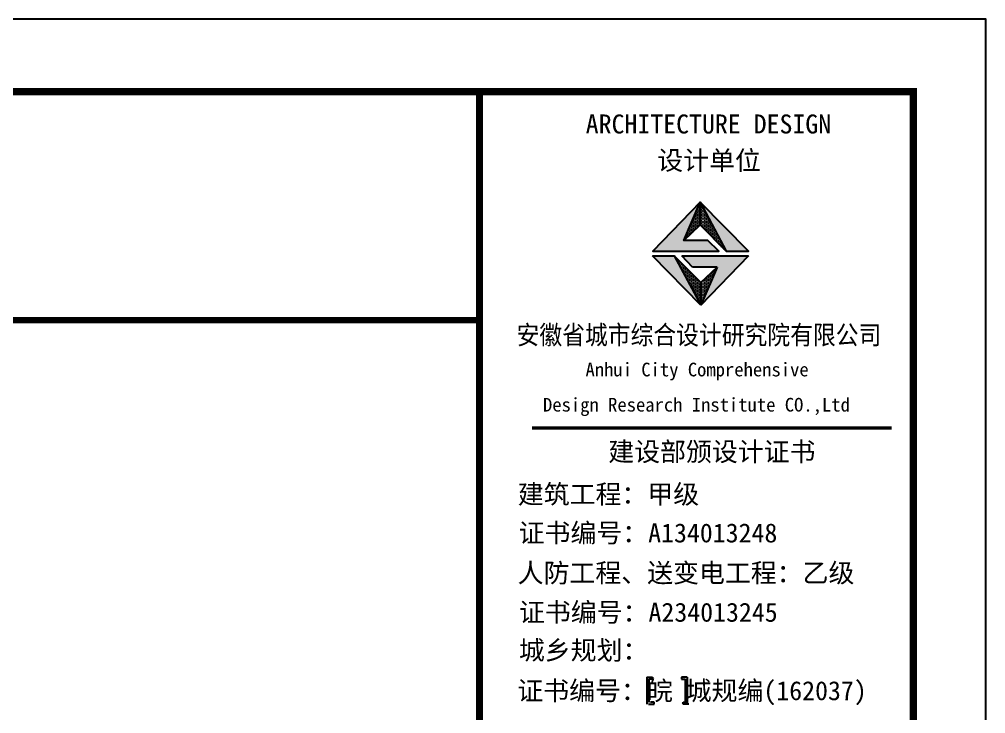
# Model space of a CAD drawing. Extents: x 19118 to 566552, y -1188739 to 92943.
# Drawn here: x 148533 to 161912, y -42243 to -32633 of the extents above; entities that cross this region are included whole.
import ezdxf

# ---------------------------------------------------------------- set-up
doc = ezdxf.new("R2010")
doc.units = 0
doc.header["$LTSCALE"] = 1000
doc.header["$MEASUREMENT"] = 0
for name, color, linetype in [('AXI', 3, 'CONTINUOUS'), ('PUB_TITLE', 4, 'CONTINUOUS'), ('图框', 4, 'CONTINUOUS')]:
    doc.layers.add(name, color=color, linetype=linetype)
doc.styles.add('黑体', font='simhei.ttf', dxfattribs={"width": 0.6, "height": 4.3})

msp = doc.modelspace()

# ---------------------------------------------------------------- hatches: boundary and pattern name
at = {"layer": '图框'}
for color, points in [(1, [(157733.18, -35693.5), (157960.82, -35165.47), (157304.43, -35840.07), (158218.37, -35840.07), (158066.73, -35693.5)]), (1, [(158319.43, -35842.88), (158628.86, -35842.88), (157960.82, -35165.47)]), (1, [(157600.42, -35907.99), (157296.96, -35907.99), (157969.7, -36591.3)]), (1, [(157705.06, -35905.94), (157854.29, -36062.55), (158192.35, -36062.55), (157969.7, -36591.3), (158629.35, -35905.94)]), (4, [(157248.14, -41764.12), (157299.43, -41764.12), (157299.43, -41738.5), (157275.76, -41738.5), (157220.53, -41738.5), (157220.53, -42110.88), (157275.76, -42110.88), (157299.43, -42110.88), (157299.43, -42085.26), (157248.14, -42085.26)]), (4, [(157753.16, -42085.26), (157701.87, -42085.26), (157701.87, -42110.88), (157725.54, -42110.88), (157780.77, -42110.88), (157780.77, -41738.5), (157725.54, -41738.5), (157701.87, -41738.5), (157701.87, -41764.12), (157753.16, -41764.12)])]:
    msp.add_hatch(color=color, dxfattribs=at).paths.add_polyline_path(points)
h = msp.add_hatch(dxfattribs=at)
h.set_pattern_fill('DOTS', color=256, scale=300, style=0)
h.set_pattern_definition([(0, (-2121401.998, 825884.37), (9.375, 18.75), [0, -18.75])])
h.paths.add_polyline_path([(157969.7, -36591.3), (157969.7, -36276.35), (157600.42, -35907.99)])
h.paths.add_polyline_path([(158192.35, -36062.55), (157969.7, -36276.35), (157969.7, -36591.3)])
h.paths.add_polyline_path([(157960.82, -35165.47), (157960.82, -35476), (158319.43, -35842.88)])
h.paths.add_polyline_path([(157960.82, -35476), (157960.82, -35165.47), (157733.18, -35693.5)])

# ---------------------------------------------------------------- linework, layer by layer
at = {"layer": 'AXI', "lineweight": 30, "const_width": 87.3}
msp.add_lwpolyline([(80311.65, -36796.12), (154902.42, -36796.12)], dxfattribs=at)
at = {"layer": 'PUB_TITLE'}
msp.add_lwpolyline([(77811.65, -92033.42), (161911.65, -92033.42), (161911.65, -32633.42), (77811.65, -32633.42)], close=True, dxfattribs=at)
at = {"layer": 'PUB_TITLE', "const_width": 100}
msp.add_lwpolyline([(80311.65, -91033.42), (160911.65, -91033.42), (160911.65, -33633.42), (80311.65, -33633.42)], close=True, dxfattribs=at)
at = {"layer": '图框'}
for p, q in [((157733.18, -35693.5), (157960.82, -35165.47)), ((157960.82, -35165.47), (158319.43, -35842.88)), ((157969.7, -36591.3), (157296.96, -35907.99)), ((157296.96, -35907.99), (157600.42, -35907.99)), ((157969.7, -36591.3), (157296.96, -35907.99)), ((157296.96, -35907.99), (157600.42, -35907.99)), ((157296.96, -35907.99), (157600.42, -35907.99)), ((157969.7, -36276.35), (157600.42, -35907.99)), ((157705.06, -35905.94), (158629.35, -35905.94)), ((157854.29, -36062.55), (157705.06, -35905.94)), ((158629.35, -35905.94), (157969.7, -36591.3)), ((158192.35, -36062.55), (157854.29, -36062.55)), ((157969.7, -36276.35), (158192.35, -36062.55)), ((158192.35, -36062.55), (157969.7, -36591.3)), ((157969.7, -36591.3), (157969.7, -36276.35)), ((157969.7, -36591.3), (157969.7, -36276.35)), ((157969.7, -36591.3), (157969.7, -36276.35))]:
    msp.add_line(p, q, dxfattribs=at)
at = {"layer": '图框', "color": 1}
for p, q in [((157969.7, -36591.3), (157296.96, -35907.99)), ((157600.42, -35907.99), (157969.7, -36591.3))]:
    msp.add_line(p, q, dxfattribs=at)
at = {"layer": '图框', "color": 4}
for p, q in [((157220.53, -41738.5), (157275.76, -41738.5)), ((157220.53, -41738.5), (157220.53, -42110.88)), ((157275.76, -41738.5), (157299.43, -41738.5)), ((157299.43, -41738.5), (157299.43, -41764.12)), ((157725.54, -41738.5), (157701.87, -41738.5)), ((157701.87, -41738.5), (157701.87, -41764.12)), ((157780.77, -41738.5), (157725.54, -41738.5)), ((157780.77, -41738.5), (157780.77, -42110.88)), ((157299.43, -41764.12), (157248.14, -41764.12)), ((157248.14, -41764.12), (157248.14, -42085.26)), ((157701.87, -41764.12), (157753.16, -41764.12)), ((157753.16, -41764.12), (157753.16, -42085.26)), ((157243.5, -42110.88), (157298.73, -42110.88)), ((157322.41, -42085.26), (157271.12, -42085.26)), ((157298.73, -42110.88), (157322.41, -42110.88)), ((157322.41, -42110.88), (157322.41, -42085.26)), ((157724.84, -42110.88), (157724.84, -42085.26)), ((157724.84, -42085.26), (157776.13, -42085.26)), ((157748.51, -42110.88), (157724.84, -42110.88)), ((157803.74, -42110.88), (157748.51, -42110.88))]:
    msp.add_line(p, q, dxfattribs=at)
at = {"layer": '图框', "color": 4, "const_width": 98.59}
msp.add_lwpolyline([(154902.42, -33633.42), (160911.65, -33633.42), (160911.65, -91033.42), (154902.42, -91033.42)], close=True, dxfattribs=at)
at = {"layer": '图框'}
for points in [[(158066.73, -35693.5), (157733.18, -35693.5), (157960.82, -35476), (158319.43, -35842.88), (158628.86, -35842.88), (157960.82, -35165.47), (157304.43, -35840.07), (158218.37, -35840.07), (158066.73, -35693.5)], [(157960.82, -35165.47), (157960.82, -35476)]]:
    msp.add_lwpolyline(points, dxfattribs=at)
at = {"layer": '图框', "color": 4, "const_width": 49.8}
msp.add_lwpolyline([(155631.13, -38289.41), (160611.13, -38289.41)], dxfattribs=at)

# ---------------------------------------------------------------- texts
at = {"layer": '图框', "color": 4, "style": '黑体'}
for s, height, p in [('ARCHITECTURE DESIGN', 262.944, (156374.16, -34213.14)), ('设计单位', 262.944, (157365.48, -34716.75)), ('Anhui City Comprehensive ', 189.24, (156371.5, -37574.93)), (' Design Research Institute CO.,Ltd', 189.24, (155654.14, -38061.91)), ('建设部颁设计证书', 262.944, (156686.64, -38748.06)), (' 建筑工程：甲级', 262.944, (155255.35, -39337.29)), ('证书编号：A134013248', 262.944, (155445.57, -39873.11)), ('人防工程、送变电工程：乙级', 262.944, (155431.76, -40426.82)), ('证书编号：A234013245', 262.944, (155450.36, -40970.98)), ('城乡规划：', 262.944, (155448.43, -41496.29)), ('证书编号：皖 城规编(162037)', 262.944, (155427.39, -42056.42))]:
    msp.add_text(s, height=height, dxfattribs=at).set_placement(p)
at = {"layer": '图框', "color": 4, "style": '黑体', "width": 0.88}
msp.add_text('安徽省城市综合设计研究院有限公司', height=262.944, dxfattribs=at).set_placement((155417.34, -37132.98))

doc.saveas('drawing.dxf')
